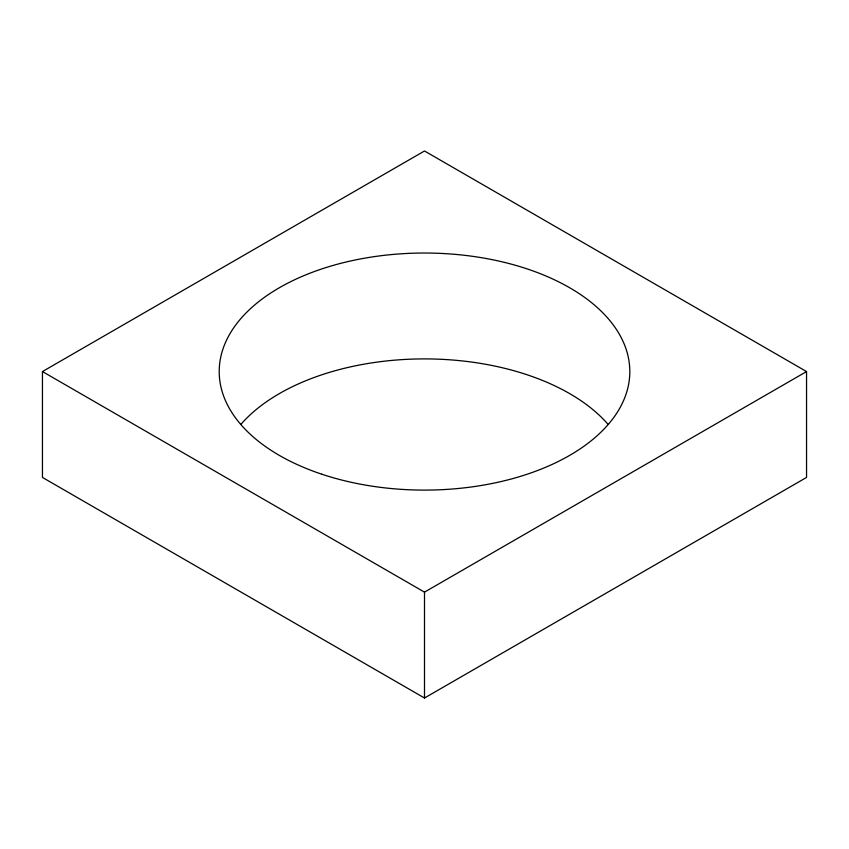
<?xml version="1.0" encoding="UTF-8"?>
<svg xmlns="http://www.w3.org/2000/svg" width="849" height="849" viewBox="0 0 849 849"><rect width="100%" height="100%" fill="white"/><g stroke="black" fill="none" stroke-linecap="round" stroke-linejoin="round"><path stroke-width="1.27" d="M42.45 371.565L424.5 150.984L806.55 371.565L806.55 477.435L424.5 698.016L42.45 477.435L42.45 371.565L424.5 592.135L806.55 371.565M424.5 592.135L424.5 698.016M241.052 424.213A205.309 118.542 0 0 1 424.5 358.904A205.309 118.542 0 0 1 607.948 424.213M321.845 474.22A205.309 118.542 0 0 0 629.809 371.565A205.309 118.542 0 0 0 321.845 268.91A205.309 118.542 0 0 0 321.845 474.22"/></g></svg>
